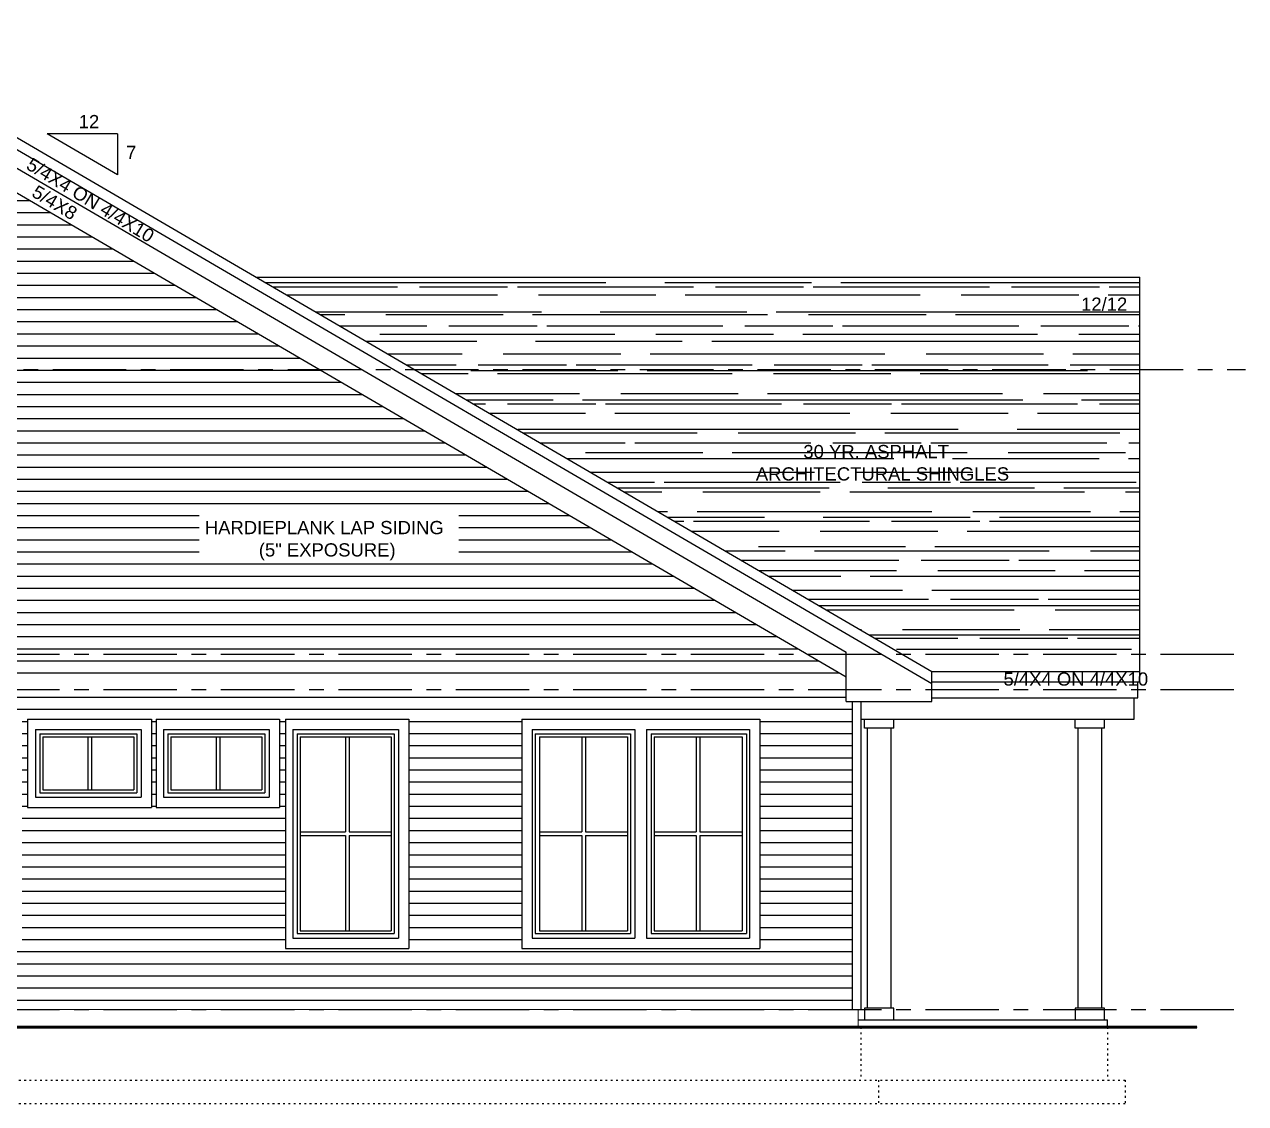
# Model space of a CAD drawing. Header units: inches. Extents: x -28708 to -16583, y 64755 to 66587.
# Drawn here: x -24476.1 to -24060.1, y 64830.4 to 65197.8 of the extents above; entities that cross this region are included whole.
import ezdxf

# ---------------------------------------------------------------- set-up
doc = ezdxf.new("R2010")
doc.units = ezdxf.units.IN
doc.header["$LTSCALE"] = 20
doc.header["$MEASUREMENT"] = 0
for name, pattern in [('CENTER', [2, 1.25, -0.25, 0.25, -0.25]), ('Dashed Small', [4, 1, -2, 1]), ('HIDDEN', [0.375, 0.25, -0.125]), ('Solid', [0])]:
    doc.linetypes.add(name, pattern=pattern)
for name, color, linetype in [('COLUMNS', 4, 'Continuous'), ('ELEVATION LINES', 8, 'HIDDEN'), ('ELEVATION ROOF', 2, 'Continuous'), ('ELEVATION WALL', 5, 'Continuous'), ('GRADE LEVEL', 7, 'Continuous'), ('HATCH', 9, 'Continuous'), ('SYMBOLS', 7, 'Continuous'), ('TEXT', 3, 'Continuous'), ('WINDOW', 2, 'Continuous')]:
    doc.layers.add(name, color=color, linetype=linetype)
doc.layers.add('SPSHAPE_OUTLINE', color=7, linetype='Continuous', lineweight=0)
doc.styles.add('Arial', font='arial.ttf')

msp = doc.modelspace()

# ---------------------------------------------------------------- hatches: boundary and pattern name
at = {"layer": 'HATCH', "linetype": 'ByBlock', "lineweight": -2}
h = msp.add_hatch(dxfattribs=at)
h.set_pattern_fill('ANSI31', color=256, scale=33, angle=315)
h.set_pattern_definition([(0, (-1552.73, 0), (9e-16, 4.125), [])])
h.paths.add_polyline_path([(-24861.1275, 64918.3178), (-24900.3868, 64906.5225), (-24908.127, 64906.5225), (-24908.127, 64862.3704), (-24862.1275, 64862.3704), (-24862.1275, 64862.3736), (-24861.1275, 64862.3736)])
h.paths.add_polyline_path([(-24791.1275, 64954.1236), (-24852.1275, 64954.1236), (-24852.1275, 64951.1236), (-24853.1275, 64951.1236), (-24853.1275, 64920.7214), (-24824.7763, 64929.4849), (-24824.4985, 64928.4553), (-24830.2913, 64926.8924), (-24830.5691, 64927.922), (-24824.7763, 64929.4849), (-24853.1275, 64920.7214), (-24853.1275, 64862.3736), (-24852.1275, 64862.3736), (-24791.1275, 64862.3734)])
h.paths.add_polyline_path([(-24791.1275, 64971.4957), (-24849.7281, 64971.4957), (-24849.7281, 64962.9986), (-24791.1275, 64962.9986)])
h.paths.add_polyline_path([(-24791.1275, 64984.1204), (-24822.4354, 64984.1204), (-24849.7281, 64972.7484), (-24849.7281, 64971.4957), (-24791.1275, 64971.4957)])
h.paths.add_polyline_path([(-24791.1275, 64997.1655), (-24822.4354, 64984.1204), (-24791.1275, 64984.1204)])
h.paths.add_polyline_path([(-24861.1275, 64951.1236), (-24862.1275, 64951.1236), (-24862.1275, 64954.1236), (-24863.1275, 64954.1236), (-24863.1275, 64962.9986), (-24873.1275, 64962.9986), (-24873.1275, 64971.4957), (-24908.127, 64971.4957), (-24908.127, 64937.3483), (-24898.3209, 64934.7208), (-24898.0451, 64935.7509), (-24892.2495, 64934.198), (-24892.5254, 64933.1679), (-24908.127, 64937.3483), (-24908.127, 64906.5225), (-24900.3868, 64906.5225), (-24861.1275, 64918.3178)])
h.paths.add_polyline_path([(-24194.1275, 64967.2853), (-24196.1723, 64967.2853), (-24196.1723, 64971.4957), (-24788.1275, 64971.4957), (-24788.1275, 64862.3704), (-24194.1275, 64862.3704)])
h.paths.add_polyline_path([(-24687.6267, 64942.0872), (-24687.6267, 64961.3291), (-24644.627, 64961.2233), (-24644.627, 64941.9814)], flags=16)
h.paths.add_polyline_path([(-24684.127, 64945.5872), (-24684.127, 64957.8291), (-24648.127, 64957.7233), (-24648.127, 64945.4814)], flags=0)
h.paths.add_polyline_path([(-24682.627, 64947.0872), (-24682.627, 64956.3291), (-24649.627, 64956.2233), (-24649.627, 64946.9814)], flags=0)
h.paths.add_polyline_path([(-24681.627, 64948.0872), (-24681.627, 64955.3291), (-24650.627, 64955.2233), (-24650.627, 64947.9814)], flags=0)
h.paths.add_polyline_path([(-24625.4098, 64907.3247), (-24625.4098, 64961.3478), (-24558.4095, 64961.2233), (-24558.4095, 64907.2002)], flags=16)
h.paths.add_polyline_path([(-24621.9101, 64910.8247), (-24621.9101, 64957.8478), (-24593.9095, 64957.7233), (-24593.9093, 64910.7002)], flags=0)
h.paths.add_polyline_path([(-24620.4101, 64912.3247), (-24620.4101, 64956.3478), (-24595.4095, 64956.2233), (-24595.4095, 64912.2002)], flags=0)
h.paths.add_polyline_path([(-24619.4101, 64913.3247), (-24619.4101, 64955.3478), (-24596.4095, 64955.2233), (-24596.4095, 64913.2002)], flags=0)
h.paths.add_polyline_path([(-24589.9095, 64910.7002), (-24589.9095, 64957.7233), (-24561.9095, 64957.7233), (-24561.9093, 64910.7002)], flags=0)
h.paths.add_polyline_path([(-24588.4095, 64912.2002), (-24588.4095, 64956.2233), (-24563.4095, 64956.2233), (-24563.4095, 64912.2002)], flags=0)
h.paths.add_polyline_path([(-24587.4095, 64913.2002), (-24587.4095, 64955.2233), (-24564.4095, 64955.2233), (-24564.4095, 64913.2002)], flags=0)
h.paths.add_polyline_path([(-24519.8767, 64961.2233), (-24476.877, 64961.2233), (-24476.877, 64883.2314), (-24519.8767, 64883.2314)], flags=16)
h.paths.add_polyline_path([(-24516.377, 64957.7233), (-24480.377, 64957.7233), (-24480.3767, 64886.7314), (-24516.377, 64886.7314)], flags=0)
h.paths.add_polyline_path([(-24514.877, 64956.2233), (-24481.877, 64956.2233), (-24481.877, 64888.2314), (-24514.877, 64888.2314)], flags=0)
h.paths.add_polyline_path([(-24513.877, 64955.2233), (-24482.877, 64955.2233), (-24482.877, 64889.2314), (-24513.877, 64889.2314)], flags=0)
h.paths.add_polyline_path([(-24475.0638, 64931.2314), (-24475.0638, 64961.2233), (-24432.8145, 64961.2233), (-24432.8145, 64931.2314)], flags=16)
h.paths.add_polyline_path([(-24472.3145, 64934.7314), (-24472.3145, 64957.7233), (-24436.3145, 64957.7233), (-24436.3145, 64934.7314)], flags=0)
h.paths.add_polyline_path([(-24470.8145, 64936.2314), (-24470.8145, 64956.2233), (-24437.8145, 64956.2233), (-24437.8145, 64936.2314)], flags=0)
h.paths.add_polyline_path([(-24469.8145, 64937.2314), (-24469.8145, 64955.2233), (-24438.8145, 64955.2233), (-24438.8145, 64937.2314)], flags=0)
h.paths.add_polyline_path([(-24431.2029, 64931.2314), (-24431.2029, 64961.2233), (-24389.2032, 64961.2233), (-24389.2032, 64931.2314)], flags=16)
h.paths.add_polyline_path([(-24428.6895, 64934.7314), (-24428.6895, 64957.7233), (-24392.7032, 64957.7233), (-24392.7032, 64934.7314)], flags=0)
h.paths.add_polyline_path([(-24427.1895, 64936.2314), (-24427.1895, 64956.2233), (-24394.2032, 64956.2233), (-24394.2032, 64936.2314)], flags=0)
h.paths.add_polyline_path([(-24426.1895, 64937.2314), (-24426.1895, 64955.2233), (-24395.2032, 64955.2233), (-24395.2032, 64937.2314)], flags=0)
h.paths.add_polyline_path([(-24387.127, 64961.2233), (-24345.1272, 64961.2233), (-24345.1272, 64883.2314), (-24387.127, 64883.2314)], flags=16)
h.paths.add_polyline_path([(-24384.627, 64957.7233), (-24348.6272, 64957.7233), (-24348.627, 64886.7314), (-24384.627, 64886.7314)], flags=0)
h.paths.add_polyline_path([(-24383.127, 64956.2233), (-24350.1272, 64956.2233), (-24350.1272, 64888.2314), (-24383.127, 64888.2314)], flags=0)
h.paths.add_polyline_path([(-24382.127, 64955.2233), (-24351.1272, 64955.2233), (-24351.1272, 64889.2314), (-24382.127, 64889.2314)], flags=0)
h.paths.add_polyline_path([(-24306.6272, 64961.2233), (-24225.6275, 64961.2233), (-24225.6275, 64883.2314), (-24306.6272, 64883.2314)], flags=16)
h.paths.add_polyline_path([(-24303.1275, 64957.7233), (-24268.1275, 64957.7233), (-24268.1272, 64886.7314), (-24303.1275, 64886.7314)], flags=0)
h.paths.add_polyline_path([(-24302.1091, 64956.2233), (-24269.6275, 64956.2233), (-24269.6275, 64888.2314), (-24302.1091, 64888.2314)], flags=0)
h.paths.add_polyline_path([(-24300.6275, 64955.2233), (-24270.6275, 64955.2233), (-24270.6275, 64889.2314), (-24300.6275, 64889.2314)], flags=0)
h.paths.add_polyline_path([(-24264.1275, 64957.7233), (-24229.1275, 64957.7233), (-24229.1272, 64886.7314), (-24264.1275, 64886.7314)], flags=0)
h.paths.add_polyline_path([(-24262.6275, 64956.2233), (-24230.1275, 64956.2233), (-24230.1275, 64888.2314), (-24262.6275, 64888.2314)], flags=0)
h.paths.add_polyline_path([(-24261.6275, 64955.2233), (-24231.6275, 64955.2233), (-24231.6275, 64889.2314), (-24261.6275, 64889.2314)], flags=0)
h.paths.add_polyline_path([(-24377.1143, 65081.2454), (-24712.3801, 65081.2454), (-24733.1275, 65069.1428), (-24733.1275, 65067.7435), (-24734.2222, 65067.7435), (-24734.2222, 65058.7435), (-24735.2222, 65058.7435), (-24735.2222, 65051.4935), (-24788.1275, 65051.4935), (-24788.1275, 64971.4957), (-24196.1723, 64975.6872)])
h.paths.add_polyline_path([(-24532.625, 65004.6202), (-24532.625, 65070.9952), (-24489.6253, 65070.9952), (-24489.6253, 65004.6202)], flags=16)
h.paths.add_polyline_path([(-24529.1253, 65008.1202), (-24529.1253, 65067.4952), (-24493.1253, 65067.4952), (-24493.125, 65008.1202)], flags=0)
h.paths.add_polyline_path([(-24527.6253, 65009.6202), (-24527.6253, 65065.9952), (-24494.6253, 65065.9952), (-24494.6253, 65009.6202)], flags=0)
h.paths.add_polyline_path([(-24526.6253, 65010.6202), (-24526.6253, 65064.9952), (-24495.6253, 65064.9952), (-24495.6253, 65010.6202)], flags=0)
h.paths.add_polyline_path([(-24659.6253, 65004.6202), (-24702.625, 65004.6202), (-24702.625, 65070.9952), (-24659.6253, 65070.9952)], flags=16)
h.paths.add_polyline_path([(-24663.125, 65008.1202), (-24699.1253, 65008.1202), (-24699.1253, 65067.4952), (-24663.1253, 65067.4952)], flags=0)
h.paths.add_polyline_path([(-24664.6253, 65009.6202), (-24697.6253, 65009.6202), (-24697.6253, 65065.9952), (-24664.6253, 65065.9952)], flags=0)
h.paths.add_polyline_path([(-24665.6253, 65010.6202), (-24696.6253, 65010.6202), (-24696.6253, 65064.9952), (-24665.6253, 65064.9952)], flags=0)
h.paths.add_polyline_path([(-24544.7471, 65179.0311), (-24712.3801, 65081.2454), (-24377.1143, 65081.2454)])
h.paths.add_polyline_path([(-24416.5951, 65014.7594), (-24328.0981, 65014.7594), (-24328.0981, 65033.9304), (-24416.5951, 65033.9304)], flags=16)
h.paths.add_polyline_path([(-24416.1786, 65033.9304), (-24304.5443, 65033.9304), (-24304.5443, 65031.9176), (-24416.1786, 65031.9176)], flags=16)
h = msp.add_hatch(dxfattribs=at)
h.set_pattern_fill('AR-RROOF', color=256, scale=10)
h.paths.add_polyline_path([(-24846.0938, 64984.0124), (-24791.1275, 65006.915), (-24791.1275, 65034.4017), (-24795.0025, 65034.4017), (-24795.0025, 65040.9465), (-24808.453, 65064.2435), (-24809.1275, 65064.2435), (-24809.1275, 65065.4115), (-24813.5923, 65073.1448), (-24817.2837, 65073.1448), (-24817.2837, 65077.1448), (-24811.9735, 65077.1448), (-24811.9735, 65080.3704), (-24813.7735, 65080.3704), (-24821.0633, 65077.333), (-24822.3289, 65080.3704), (-24929.127, 65080.3704), (-24929.127, 64984.0124)])
h.paths.add_polyline_path([(-24837.0874, 65006.1032), (-24813.0874, 65006.1032), (-24837.0874, 64996.1032)], flags=16)
h.paths.add_polyline_path([(-24822.3289, 65080.3704), (-24823.236, 65082.5473), (-24824.7222, 65081.928), (-24826.4757, 65086.1362), (-24809.1275, 65093.3645), (-24809.1275, 65146.9204), (-24929.127, 65146.9204), (-24929.127, 65080.3704)])
h.paths.add_polyline_path([(-24834.3329, 65097.7179), (-24810.3329, 65097.7179), (-24834.3329, 65087.7179)], flags=16)
h.paths.add_polyline_path([(-24809.1275, 65177.7594), (-24809.1275, 65080.3704), (-24746.13, 65080.3704), (-24579.1774, 65177.7594)])
h.paths.add_polyline_path([(-24809.1275, 65080.3704), (-24809.1275, 65067.7435), (-24733.1275, 65067.7435), (-24733.1275, 65077.5357), (-24735.1558, 65076.3525), (-24753.018, 65076.3525), (-24746.13, 65080.3704)])
h.paths.add_polyline_path([(-24397.1502, 65111.7454), (-24343.3644, 65080.3704), (-24096.1275, 65080.3704), (-24096.1275, 65111.7454)])
h.paths.add_polyline_path([(-24096.1275, 65080.3704), (-24343.3644, 65080.3704), (-24177.0784, 64983.3704), (-24096.1275, 64983.3704)])
h.paths.add_polyline_path([(-24117.3145, 65099.0929), (-24099.2562, 65099.0929), (-24099.2562, 65106.0731), (-24117.3145, 65106.0731)], flags=24)
h.paths.add_polyline_path([(-24228.1099, 65041.2964), (-24139.4942, 65041.2964), (-24139.4942, 65048.2766), (-24228.1099, 65048.2766)], flags=24)
h.paths.add_polyline_path([(-24211.9208, 65048.8964), (-24159.979, 65048.8964), (-24159.979, 65055.8812), (-24211.9208, 65055.8812)], flags=24)

# ---------------------------------------------------------------- linework, layer by layer
at = {"layer": 'COLUMNS', "linetype": 'Solid', "ltscale": 48}
for p, q in [((-24189.8824, 64958.2435), (-24189.8824, 64961.2435)), ((-24179.8824, 64958.2435), (-24179.8824, 64961.2435)), ((-24118.1275, 64958.2467), (-24118.1275, 64961.2467)), ((-24108.1275, 64958.2467), (-24108.1275, 64961.2467)), ((-24179.8824, 64958.2435), (-24189.8824, 64958.2435)), ((-24188.8824, 64862.8704), (-24188.8824, 64958.2435)), ((-24180.8824, 64862.8704), (-24180.8824, 64958.2435)), ((-24108.1275, 64958.2467), (-24118.1275, 64958.2467)), ((-24117.1275, 64862.8736), (-24117.1275, 64958.2467)), ((-24109.1275, 64862.8736), (-24109.1275, 64958.2467)), ((-24179.8824, 64862.8704), (-24189.8824, 64862.8704)), ((-24189.8824, 64862.8704), (-24189.8824, 64858.8704)), ((-24179.8824, 64858.8704), (-24179.8824, 64862.8704)), ((-24108.1275, 64862.8736), (-24118.1275, 64862.8736)), ((-24118.1275, 64862.8736), (-24118.1275, 64858.8736)), ((-24108.1275, 64858.8736), (-24108.1275, 64862.8736)), ((-24107.1275, 64856.6204), (-24107.1275, 64858.8704)), ((-24108.1275, 64856.3704), (-24108.1275, 64856.6204))]:
    msp.add_line(p, q, dxfattribs=at)
at = {"layer": 'ELEVATION LINES', "linetype": 'CENTER'}
for p, q in [((-24946.4075, 65080.3704), (-24060.1275, 65080.3704)), ((-24929.128, 64983.3704), (-24060.128, 64983.3704)), ((-24929.1275, 64971.3704), (-24060.1275, 64971.3704)), ((-24929.1275, 64862.3704), (-24060.1275, 64862.3704))]:
    msp.add_line(p, q, dxfattribs=at)
at = {"layer": 'ELEVATION ROOF', "linetype": 'Solid', "ltscale": 48}
for p, q in [((-24544.7473, 65197.8436), (-24167.0074, 64977.4957)), ((-24544.7471, 65193.7917), (-24167.0074, 64973.444)), ((-24544.7471, 65187.4243), (-24196.1723, 64984.0892)), ((-24397.1501, 65111.7454), (-24096.1275, 65111.7454)), ((-24096.1275, 64973.9957), (-24096.1275, 65111.7454)), ((-24196.1723, 64967.2853), (-24196.1723, 64984.0892)), ((-24167.0074, 64967.2853), (-24167.0074, 64977.4957)), ((-24167.0074, 64977.4957), (-24096.1275, 64977.4957)), ((-24167.0074, 64973.9957), (-24096.1275, 64973.9957)), ((-24096.8775, 64968.4957), (-24096.8775, 64973.9957)), ((-24196.1723, 64967.2853), (-24167.0074, 64967.2853)), ((-24167.0074, 64968.4957), (-24096.8775, 64968.4957)), ((-24098.1275, 64961.2467), (-24098.1275, 64968.4957)), ((-24191.1275, 64961.2467), (-24098.1275, 64961.2467))]:
    msp.add_line(p, q, dxfattribs=at)
at = {"layer": 'ELEVATION WALL', "color": 1, "linetype": 'Solid', "ltscale": 28.8}
for p, q in [((-24544.7471, 65179.0311), (-24196.1723, 64975.696)), ((-24194.1275, 64967.2853), (-24194.1275, 64862.3704))]:
    msp.add_line(p, q, dxfattribs=at)
at = {"layer": 'ELEVATION WALL', "linetype": 'Solid', "ltscale": 28.8}
for p, q in [((-24191.1275, 64967.2853), (-24191.1275, 64862.3704)), ((-24192.1275, 64858.8704), (-24107.1275, 64858.8704))]:
    msp.add_line(p, q, dxfattribs=at)
at = {"layer": 'ELEVATION WALL', "linetype": 'Dashed Small', "ltscale": 0.03}
for p, q in [((-24191.1275, 64856.3704), (-24191.1275, 64838.3704)), ((-24107.1275, 64856.3704), (-24107.1275, 64838.3704)), ((-24917.127, 64838.3704), (-24101.1275, 64838.3704)), ((-24185.1275, 64838.3704), (-24185.1275, 64830.3704)), ((-24101.1275, 64838.3704), (-24101.1275, 64830.3704)), ((-24917.127, 64830.3704), (-24101.1275, 64830.3704))]:
    msp.add_line(p, q, dxfattribs=at)
at = {"layer": 'GRADE LEVEL', "linetype": 'ByBlock', "lineweight": -2, "const_width": 1}
msp.add_lwpolyline([(-24940.3651, 64856.3704), (-24076.6324, 64856.3704)], dxfattribs=at)
at = {"layer": 'SPSHAPE_OUTLINE', "color": 1, "linetype": 'Solid', "ltscale": 48, "true_color": 0xff0000}
for p, q in [((-24191.1275, 64862.3704), (-24791.1275, 64862.3704)), ((-24192.1275, 64862.3704), (-24192.1275, 64856.3704))]:
    msp.add_line(p, q, dxfattribs=at)
at = {"layer": 'SPSHAPE_OUTLINE', "color": 96, "linetype": 'Solid', "ltscale": 576, "true_color": 0x008000}
msp.add_line((-24076.6324, 64856.3704), (-24911.1324, 64856.3704), dxfattribs=at)
at = {"layer": 'SYMBOLS', "color": 3, "linetype": 'Solid'}
for p, q in [((-24444.3273, 65160.5971), (-24468.3273, 65160.5971)), ((-24444.3273, 65146.5971), (-24468.3273, 65160.5971)), ((-24444.3273, 65160.5971), (-24444.3273, 65146.5971))]:
    msp.add_line(p, q, dxfattribs=at)
at = {"layer": 'WINDOW', "linetype": 'Solid'}
for p, q in [((-24475.0638, 64961.2233), (-24475.0638, 64931.2314)), ((-24475.0638, 64961.2233), (-24432.8145, 64961.2233)), ((-24432.8145, 64961.2233), (-24432.8145, 64931.2314)), ((-24431.2029, 64961.2233), (-24431.2029, 64931.2314)), ((-24431.2029, 64961.2233), (-24389.2032, 64961.2233)), ((-24389.2032, 64961.2233), (-24389.2032, 64931.2314)), ((-24387.127, 64961.2233), (-24387.127, 64883.2314)), ((-24387.127, 64961.2233), (-24345.1272, 64961.2233)), ((-24345.1272, 64961.2233), (-24345.1272, 64883.2314)), ((-24306.6272, 64961.2233), (-24306.6272, 64883.2314)), ((-24306.6272, 64961.2233), (-24225.6275, 64961.2233)), ((-24225.6275, 64961.2233), (-24225.6275, 64883.2314)), ((-24472.3145, 64957.7233), (-24472.3145, 64934.7314)), ((-24472.3145, 64957.7233), (-24436.3145, 64957.7233)), ((-24470.8145, 64956.2233), (-24470.8145, 64936.2314)), ((-24470.8145, 64956.2233), (-24437.8145, 64956.2233)), ((-24469.8145, 64955.2233), (-24469.8145, 64937.2314)), ((-24469.8145, 64955.2233), (-24438.8145, 64955.2233)), ((-24438.8145, 64955.2233), (-24438.8145, 64937.2314)), ((-24437.8145, 64956.2233), (-24437.8145, 64936.2314)), ((-24436.3145, 64957.7233), (-24436.3145, 64934.7314)), ((-24428.6895, 64957.7233), (-24428.6895, 64934.7314)), ((-24428.6895, 64957.7233), (-24392.7032, 64957.7233)), ((-24427.1895, 64956.2233), (-24427.1895, 64936.2314)), ((-24427.1895, 64956.2233), (-24394.2032, 64956.2233)), ((-24426.1895, 64955.2233), (-24426.1895, 64937.2314)), ((-24426.1895, 64955.2233), (-24395.2032, 64955.2233)), ((-24395.2032, 64955.2233), (-24395.2032, 64937.2314)), ((-24394.2032, 64956.2233), (-24394.2032, 64936.2314)), ((-24392.7032, 64957.7233), (-24392.7032, 64934.7314)), ((-24384.627, 64957.7233), (-24384.627, 64886.7314)), ((-24384.627, 64957.7233), (-24348.6272, 64957.7233)), ((-24383.127, 64956.2233), (-24383.127, 64888.2314)), ((-24383.127, 64956.2233), (-24350.1272, 64956.2233)), ((-24382.127, 64955.2233), (-24382.127, 64889.2314)), ((-24382.127, 64955.2233), (-24351.1272, 64955.2233)), ((-24351.1272, 64955.2233), (-24351.1272, 64889.2314)), ((-24350.1272, 64956.2233), (-24350.1272, 64888.2314)), ((-24348.6272, 64957.7233), (-24348.627, 64886.7314)), ((-24303.1275, 64957.7233), (-24303.1275, 64886.7314)), ((-24303.1275, 64957.7233), (-24268.1275, 64957.7233)), ((-24302.1091, 64956.2233), (-24302.1091, 64888.2314)), ((-24302.1091, 64956.2233), (-24269.6275, 64956.2233)), ((-24300.6275, 64955.2233), (-24300.6275, 64889.2314)), ((-24300.6275, 64955.2233), (-24270.6275, 64955.2233)), ((-24270.6275, 64955.2233), (-24270.6275, 64889.2314)), ((-24269.6275, 64956.2233), (-24269.6275, 64888.2314)), ((-24268.1275, 64957.7233), (-24268.1272, 64886.7314)), ((-24264.1275, 64957.7233), (-24264.1275, 64886.7314)), ((-24264.1275, 64957.7233), (-24229.1275, 64957.7233)), ((-24262.6275, 64956.2233), (-24262.6275, 64888.2314)), ((-24262.6275, 64956.2233), (-24230.1275, 64956.2233)), ((-24261.6275, 64955.2233), (-24261.6275, 64889.2314)), ((-24261.6275, 64955.2233), (-24231.6275, 64955.2233)), ((-24231.6275, 64955.2233), (-24231.6275, 64889.2314)), ((-24230.1275, 64956.2233), (-24230.1275, 64888.2314)), ((-24229.1275, 64957.7233), (-24229.1272, 64886.7314)), ((-24472.3145, 64934.7314), (-24436.3145, 64934.7314)), ((-24470.8145, 64936.2314), (-24437.8145, 64936.2314)), ((-24469.8145, 64937.2314), (-24438.8145, 64937.2314)), ((-24428.6895, 64934.7314), (-24392.7032, 64934.7314)), ((-24427.1895, 64936.2314), (-24394.2032, 64936.2314)), ((-24426.1895, 64937.2314), (-24395.2032, 64937.2314)), ((-24475.0638, 64931.2314), (-24432.8145, 64931.2314)), ((-24431.2029, 64931.2314), (-24389.2032, 64931.2314)), ((-24383.127, 64888.2314), (-24350.1272, 64888.2314)), ((-24382.127, 64889.2314), (-24351.1272, 64889.2314)), ((-24302.1091, 64888.2314), (-24269.6275, 64888.2314)), ((-24300.6275, 64889.2314), (-24270.6275, 64889.2314)), ((-24262.6275, 64888.2314), (-24230.1275, 64888.2314)), ((-24261.6275, 64889.2314), (-24231.6275, 64889.2314)), ((-24384.627, 64886.7314), (-24348.627, 64886.7314)), ((-24303.1275, 64886.7314), (-24268.1272, 64886.7314)), ((-24264.1275, 64886.7314), (-24229.1272, 64886.7314)), ((-24387.127, 64883.2314), (-24345.1272, 64883.2314)), ((-24306.6272, 64883.2314), (-24225.6275, 64883.2314))]:
    msp.add_line(p, q, dxfattribs=at)
at = {"layer": 'WINDOW', "color": 1, "linetype": 'Solid'}
for p, q in [((-24454.4289, 64955.2233), (-24454.4289, 64937.2314)), ((-24453.1789, 64955.2233), (-24453.1789, 64937.2314)), ((-24410.8176, 64955.2233), (-24410.8176, 64937.2314)), ((-24409.5676, 64955.2233), (-24409.5676, 64937.2314)), ((-24366.7417, 64955.2233), (-24366.7417, 64922.9155)), ((-24365.4917, 64955.2233), (-24365.4917, 64922.9155)), ((-24286.2419, 64955.2233), (-24286.2419, 64922.9155)), ((-24284.9919, 64955.2233), (-24284.9919, 64922.9155)), ((-24247.2419, 64955.2233), (-24247.2419, 64922.9155)), ((-24245.9919, 64955.2233), (-24245.9919, 64922.9155)), ((-24382.1267, 64922.9155), (-24366.7417, 64922.9155)), ((-24382.1267, 64921.6655), (-24366.7417, 64921.6655)), ((-24366.7417, 64921.6655), (-24366.7417, 64889.2314)), ((-24365.4917, 64922.9155), (-24351.1272, 64922.9155)), ((-24365.4917, 64921.6655), (-24365.4917, 64889.2314)), ((-24365.4917, 64921.6655), (-24351.1272, 64921.6655)), ((-24300.6272, 64922.9155), (-24286.2419, 64922.9155)), ((-24300.6272, 64921.6655), (-24286.2419, 64921.6655)), ((-24286.2419, 64921.6655), (-24286.2419, 64889.2314)), ((-24284.9919, 64922.9155), (-24270.6275, 64922.9155)), ((-24284.9919, 64921.6655), (-24284.9919, 64889.2314)), ((-24284.9919, 64921.6655), (-24270.6275, 64921.6655)), ((-24261.6272, 64922.9155), (-24247.2419, 64922.9155)), ((-24261.6272, 64921.6655), (-24247.2419, 64921.6655)), ((-24247.2419, 64921.6655), (-24247.2419, 64889.2314)), ((-24245.9919, 64922.9155), (-24231.6275, 64922.9155)), ((-24245.9919, 64921.6655), (-24245.9919, 64889.2314)), ((-24245.9919, 64921.6655), (-24231.6275, 64921.6655))]:
    msp.add_line(p, q, dxfattribs=at)

# ---------------------------------------------------------------- texts
at = {"layer": 'TEXT', "linetype": 'Solid', "style": 'Arial'}
for s, p in [('12', (-24457.5773, 65162.5041)), ('7', (-24441.4523, 65152.0041))]:
    msp.add_text(s, height=4.5, dxfattribs=at).set_placement(p)
for s, rotation, p in [('5/4X4 ON 4/4X10', 328.822609, (-24475.8214, 65148.8577)), ('5/4X8', 328.821515, (-24473.9648, 65139.5422)), ('12/12', 360, (-24116.1511, 65100.333)), ('30 YR. ASPHALT', 360, (-24210.7567, 65050.1404)), ('ARCHITECTURAL SHINGLES', 360, (-24226.9373, 65042.5365)), ('HARDIEPLANK LAP SIDING', 360, (-24414.6275, 65024.2641)), ('(5" EXPOSURE)', 360, (-24396.228, 65016.6603)), ('5/4X4 ON 4/4X10', 360, (-24142.5741, 64972.6908))]:
    msp.add_text(s, height=4.5, rotation=rotation, dxfattribs=at).set_placement(p)

doc.saveas('drawing.dxf')
